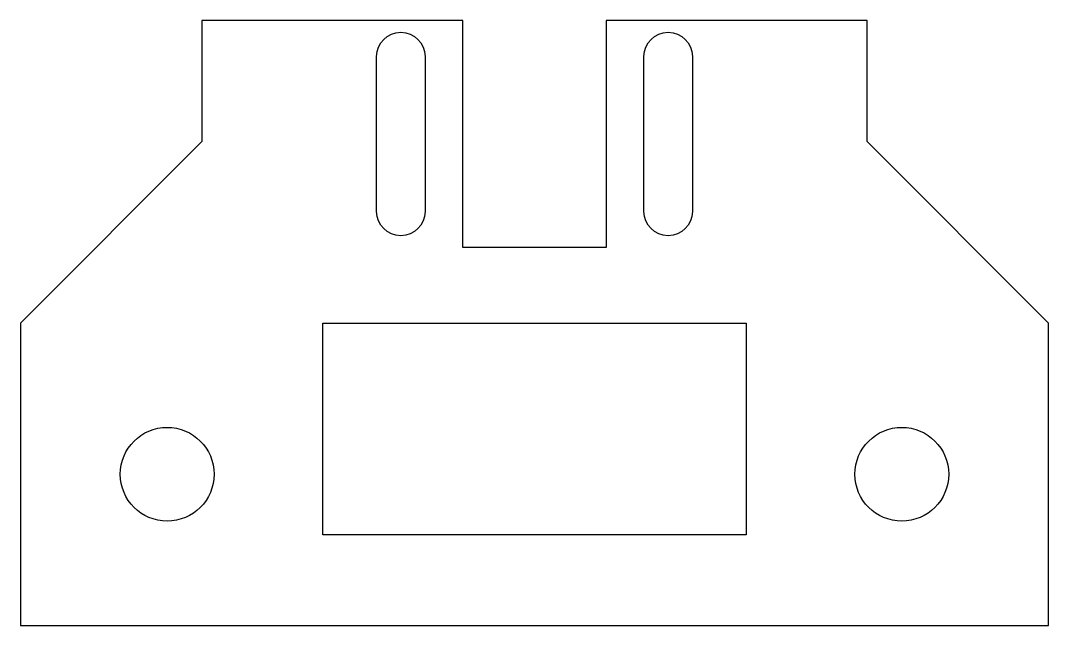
# Model space of a CAD drawing. Header units: millimetres. Extents: x -34 to 34, y -3 to 37.
import ezdxf

# ---------------------------------------------------------------- set-up
doc = ezdxf.new("R2010")
doc.units = ezdxf.units.MM

msp = doc.modelspace()

# ---------------------------------------------------------------- linework, layer by layer
for points in [[(4.75, 37), (4.75, 22), (-4.75, 22), (-4.75, 37), (-22, 37), (-22, 29), (-34, 17), (-34, -3), (34, -3), (34, 17), (22, 29), (22, 37)], [(-14, 17), (14, 17), (14, 3), (-14, 3)]]:
    msp.add_lwpolyline(points, close=True)
for points in [[(-10.442, 34.626, -1), (-7.242, 34.626), (-7.242, 24.374, -1), (-10.442, 24.374)], [(7.242, 34.626, -1), (10.442, 34.626), (10.442, 24.374, -1), (7.242, 24.374)]]:
    msp.add_lwpolyline(points, format="xyb", close=True)
for centre in [(-24.3, 7), (24.3, 7)]:
    msp.add_circle(centre, 3.1)

doc.saveas('drawing.dxf')
